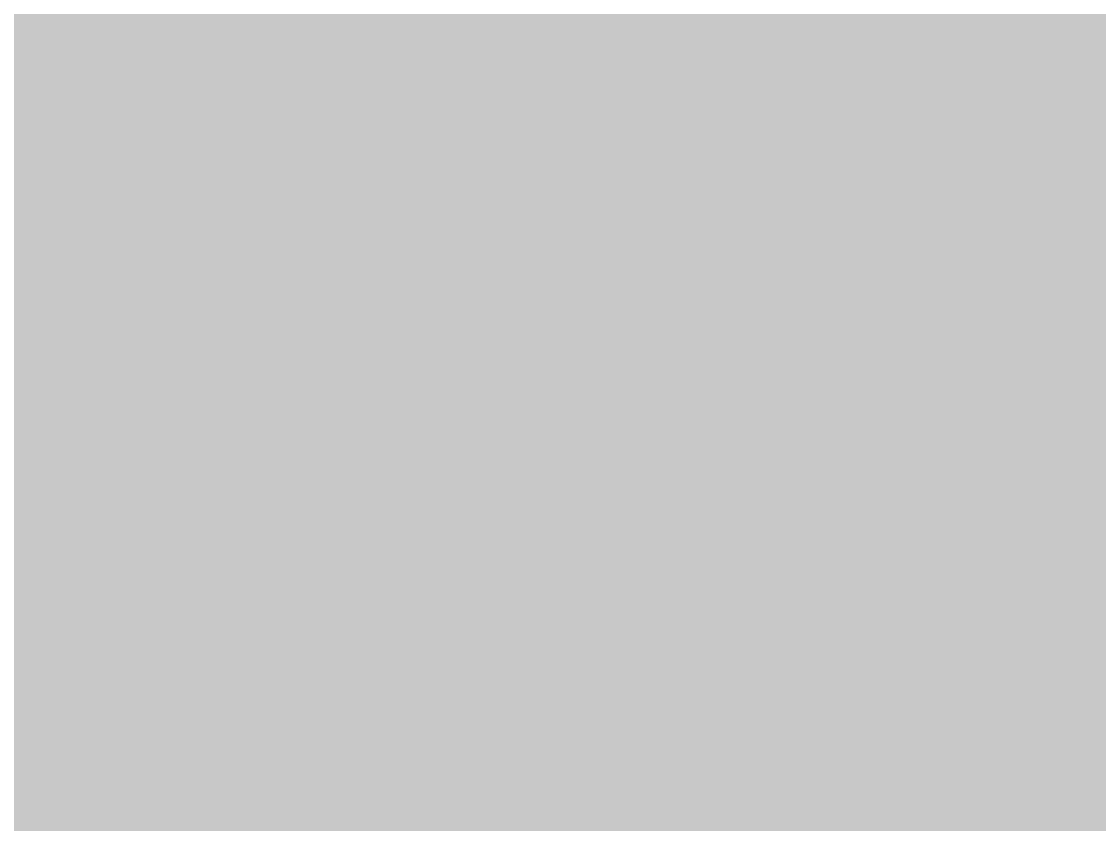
# Model space of a CAD drawing. Header units: millimetres. Extents: x -11 to 223, y -88 to 3.
# Drawn here: x 3.493 to 4.79, y -18.33 to -17.363 of the extents above; entities that cross this region are included whole.
import ezdxf

# ---------------------------------------------------------------- set-up
doc = ezdxf.new("R2010")
doc.units = ezdxf.units.MM
doc.header["$MEASUREMENT"] = 0
for name, color, linetype, true_color in [('Bottom-Layer', 7, 'Continuous', 0x0000ff), ('Multi-Layer', 7, 'Continuous', 0xc0c0c0), ('Top-Layer', 7, 'Continuous', 0xff0000)]:
    doc.layers.add(name, color=color, linetype=linetype, true_color=true_color)

msp = doc.modelspace()

# ---------------------------------------------------------------- hatches: boundary and pattern name
at = {"layer": 'Bottom-Layer'}
for points in [[(-10.3353, 1.9787), (-0.3804, 1.9787), (-0.8458, 1.7267), (-1.1955, 1.3295), (-1.3865, 0.836), (-1.3952, 0.3069), (-1.2205, -0.1927), (-0.8841, -0.6012), (-0.4273, -0.8683), (0.0937, -0.9612), (1.7937, -0.9612), (2.3147, -0.8683), (2.7716, -0.6012), (3.108, -0.1927), (3.2826, 0.3069), (3.2739, 0.836), (3.083, 1.3295), (2.7333, 1.7267), (2.2679, 1.9787), (222.6289, 1.9787), (222.6289, -87.4752), (-10.3353, -87.4752)], [(-1.4611, -19.4056), (-1.3638, -20.1454), (-1.0782, -20.8347), (-0.624, -21.4267), (-0.0321, -21.8809), (0.6573, -22.1664), (1.397, -22.2638), (2.1367, -22.1664), (2.8261, -21.8809), (3.418, -21.4267), (3.8722, -20.8347), (4.1578, -20.1454), (4.2551, -19.4056), (4.1578, -18.6659), (3.8722, -17.9766), (3.418, -17.3846), (2.8261, -16.9304), (2.1367, -16.6449), (1.397, -16.5475), (0.6573, -16.6449), (-0.0321, -16.9304), (-0.624, -17.3846), (-1.0782, -17.9766), (-1.3638, -18.6659)]]:
    msp.add_hatch(color=256, dxfattribs=at).paths.add_polyline_path(points)
at = {"layer": 'Multi-Layer'}
msp.add_hatch(color=256, dxfattribs=at).paths.add_polyline_path([(-1.103, -19.4056, 1), (3.897, -19.4056, 1)])
msp.add_hatch(color=256, dxfattribs=at).paths.add_polyline_path([(-1.103, -19.4056, 1), (3.897, -19.4056, 1)])
at = {"layer": 'Top-Layer'}
for points in [[(-10.3353, 1.9787), (-0.3804, 1.9787), (-0.8458, 1.7267), (-1.1955, 1.3295), (-1.3865, 0.836), (-1.3952, 0.3069), (-1.2205, -0.1927), (-0.8841, -0.6012), (-0.4273, -0.8683), (0.0937, -0.9612), (1.7937, -0.9612), (2.3147, -0.8683), (2.7716, -0.6012), (3.108, -0.1927), (3.2826, 0.3069), (3.2739, 0.836), (3.083, 1.3295), (2.7333, 1.7267), (2.2679, 1.9787), (222.6289, 1.9787), (222.6289, -87.4752), (-10.3353, -87.4752)], [(-1.4611, -19.4056), (-1.3638, -20.1454), (-1.0782, -20.8347), (-0.624, -21.4267), (-0.0321, -21.8809), (0.6573, -22.1664), (1.397, -22.2638), (2.1367, -22.1664), (2.8261, -21.8809), (3.418, -21.4267), (3.8722, -20.8347), (4.1578, -20.1454), (4.2551, -19.4056), (4.1578, -18.6659), (3.8722, -17.9766), (3.418, -17.3846), (2.8261, -16.9304), (2.1367, -16.6449), (1.397, -16.5475), (0.6573, -16.6449), (-0.0321, -16.9304), (-0.624, -17.3846), (-1.0782, -17.9766), (-1.3638, -18.6659)]]:
    msp.add_hatch(color=256, dxfattribs=at).paths.add_polyline_path(points)

# ---------------------------------------------------------------- linework, layer by layer
at = {"layer": 'Bottom-Layer', "const_width": 0.0508}
msp.add_lwpolyline([(-1.4611, -19.4056), (-1.3638, -20.1454), (-1.0782, -20.8347), (-0.624, -21.4267), (-0.0321, -21.8809), (0.6573, -22.1664), (1.397, -22.2638), (2.1367, -22.1664), (2.8261, -21.8809), (3.418, -21.4267), (3.8722, -20.8347), (4.1578, -20.1454), (4.2551, -19.4056), (4.1578, -18.6659), (3.8722, -17.9766), (3.418, -17.3846), (2.8261, -16.9304), (2.1367, -16.6449), (1.397, -16.5475), (0.6573, -16.6449), (-0.0321, -16.9304), (-0.624, -17.3846), (-1.0782, -17.9766), (-1.3638, -18.6659)], close=True, dxfattribs=at)
at = {"layer": 'Multi-Layer', "const_width": 0.6452}
msp.add_lwpolyline([(-1.103, -19.4056, 1), (3.897, -19.4056, 1)], format="xyb", close=True, dxfattribs=at)
msp.add_lwpolyline([(-1.103, -19.4056, 1), (3.897, -19.4056, 1)], format="xyb", close=True, dxfattribs=at)
at = {"layer": 'Top-Layer', "const_width": 0.0508}
msp.add_lwpolyline([(-1.4611, -19.4056), (-1.3638, -20.1454), (-1.0782, -20.8347), (-0.624, -21.4267), (-0.0321, -21.8809), (0.6573, -22.1664), (1.397, -22.2638), (2.1367, -22.1664), (2.8261, -21.8809), (3.418, -21.4267), (3.8722, -20.8347), (4.1578, -20.1454), (4.2551, -19.4056), (4.1578, -18.6659), (3.8722, -17.9766), (3.418, -17.3846), (2.8261, -16.9304), (2.1367, -16.6449), (1.397, -16.5475), (0.6573, -16.6449), (-0.0321, -16.9304), (-0.624, -17.3846), (-1.0782, -17.9766), (-1.3638, -18.6659)], close=True, dxfattribs=at)

doc.saveas('drawing.dxf')
